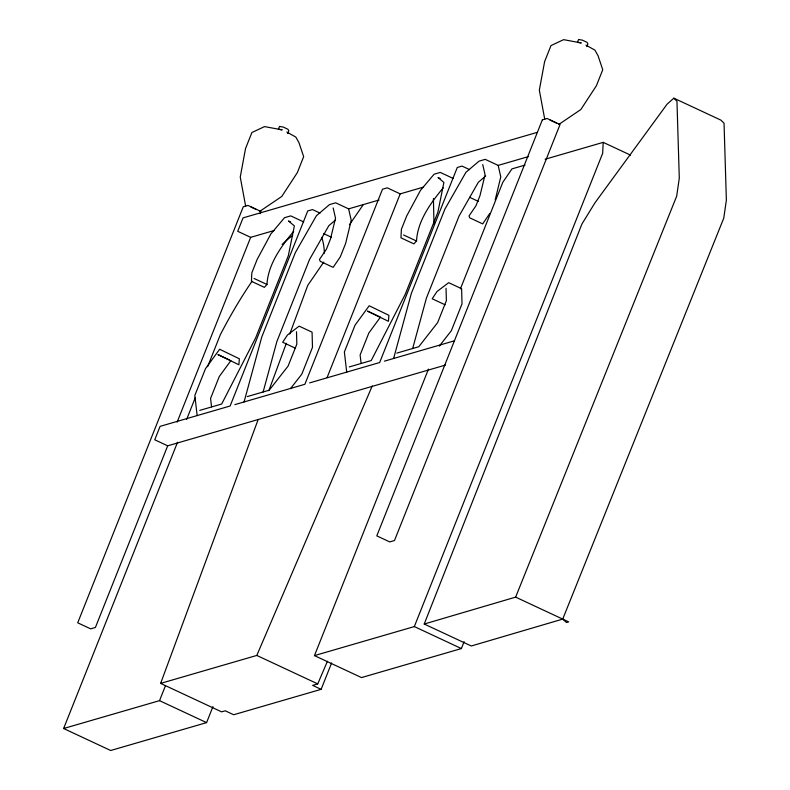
<?xml version="1.0" encoding="UTF-8"?>
<svg xmlns="http://www.w3.org/2000/svg" width="790" height="790" viewBox="0 0 790 790"><rect width="100%" height="100%" fill="white"/><g stroke="black" fill="none" stroke-linecap="round" stroke-linejoin="round"><path stroke-width="1.19" d="M545.149 159.234L603.205 142.358L602.661 153.3L414.325 626.579L314.459 655.611L428.466 369.118M303.676 221.931L290.74 215.887L284.538 217.685L270.891 233.909L257.185 259.357L251.842 272.777L251.418 281.309L264.354 287.353L266.971 284.489C268.057 264.374 281.171 246.371 293.692 231.322M453.223 178.461L440.277 172.417L434.085 174.225L420.438 190.439L406.732 215.887L401.389 229.307L400.955 237.839L413.901 243.883L416.518 241.019C417.594 220.904 430.718 202.902 443.239 187.852M495.172 199.989L500.781 176.891L498.164 165.396L485.218 159.353L479.026 161.16L465.942 172.289L444.908 209.103L411.313 293.534L393.608 358.482M244.071 401.952L261.767 337.004L295.371 252.563L316.395 215.759L329.479 204.63L335.681 202.823L348.617 208.866L379.062 200.018M263.1 392.057L276.856 341.596L309.542 259.466L328.828 225.703L335.217 220.272M412.647 348.588L426.403 298.126L459.089 215.996L478.365 182.233L485.662 176.022M331.612 662.968L321.125 689.334L233.682 714.743L225.209 710.793L221.575 711.849L160.627 683.389L258.142 419.589M268.827 390.665L286.365 343.235M289.782 333.973L307.745 285.378L323.732 262.132M424.22 624.031L581.875 224.103L594.86 202.971L667.096 104.162L673.84 98.167L720.924 120.139L724.045 123.23L726.375 200.176L723.749 218.188L562.717 619.103L471.304 645.993L424.22 624.031L515.633 597.131L568.691 621.898L566.499 622.53L562.717 619.103M287.698 133.569L288.804 130.785L287.955 129.274L283.304 127.091L279.492 126.439L278.386 129.224L282.198 129.876L264.541 126.597L251.911 132.513L245.542 148.5L240.249 177.059L245.641 206.111M445.471 365.079L167.687 445.827L95.402 627.467L90.662 628.85L77.716 622.806L243.261 206.802L248.011 205.42L260.957 211.463L260.048 213.725M177.118 422.137L250.657 237.346L274.071 230.542M212.964 706.596L206.585 722.623L110.689 750.5L63.625 728.518L177.543 442.252M186.657 419.352L195.318 397.597M207.622 366.678L220.38 334.614A160.923 41.485 -65 0 1 252.119 281.171M63.625 728.518L159.521 700.651L165.446 685.76M327.109 377.531L400.194 193.876L423.608 187.072M460.392 288.903L502.796 182.332L511.969 168.882L525.004 165.09M586.782 46.63L587.888 43.845L587.039 42.334L582.388 40.162L578.576 39.5L577.47 42.285L581.272 42.946L563.625 39.658L550.986 45.573L544.626 61.561L539.333 90.119L544.725 119.172M314.459 655.611L361.514 677.583L461.38 648.56L464.115 641.687M515.633 597.131L676.665 196.216L679.291 178.204L676.961 101.258L673.84 98.167M160.627 683.389L256.799 655.433L372.238 385.954M321.125 689.334L312.652 685.374L317.738 683.893L327.435 661.25M489.83 213.409L482.69 223.886L469.754 217.843L469.033 215.947L475.935 205.805L480.004 195.584L485.06 174.758L482.729 164.518M349.457 224.735L363.361 204.521M230.878 360.625L219.294 376.504L210.575 398.417L211.552 406.83M290.513 388.601L301.79 374.193L312.475 347.353L312.08 332.185L299.143 326.142L287.442 335.019L282.662 342.248L295.598 348.291M439.309 346.099L451.337 330.724L462.012 303.883L461.627 288.715L448.681 282.672L436.979 291.55L432.199 298.778L445.145 304.822M259.584 211.473L281.783 196.453L297.307 172.674L303.666 156.687L298.966 142.674L295.825 137.065L286.849 132.058M558.668 124.534L580.857 109.514L596.391 85.735L602.75 69.747L598.05 55.734L594.91 50.126L585.933 45.119M537.388 132.325L243.053 217.882L237.711 231.302L250.657 237.346M498.164 165.396L528.599 156.548M199.732 410.395L221.684 404.016L255.614 337.972L288.301 255.832L294.364 225.91L288.478 220.983L290.641 221.99M247.28 396.58L269.232 390.191L288.103 366.066L296.823 344.163L296.507 331.741M349.279 366.925L371.221 360.546L405.161 294.502L437.848 212.362L443.901 182.441L438.025 177.513L440.178 178.52M396.827 353.11L418.779 346.731L437.65 322.597L446.37 300.694L446.044 288.271M234.857 404.628L304.881 384.276L382.508 189.215L387.258 187.832L400.194 193.876M309.631 382.893L379.654 362.541L457.282 167.48L462.022 166.097L469.576 169.623M384.404 361.158L454.428 340.806M603.205 142.358L630.568 155.136M550.018 120.08L556.486 123.102M469.606 197.293L478.464 201.44M403.572 234.976L416.518 241.019M320.029 213.093L312.485 209.567L307.735 210.95L230.107 406.011L160.084 426.363L154.751 439.783L167.687 445.827M323.653 233.613L331.316 237.188M250.934 207.019L256.325 209.538M254.034 278.445L266.971 284.489M229.791 360.122L217.931 354.582L238.886 364.773L239.36 358.798L219.65 349.249L205.509 368.634L194.824 395.474L197.164 415.579M414.325 626.579L461.38 648.56M256.799 655.433L317.738 683.893M159.521 700.651L206.585 722.623M348.617 208.866L351.234 220.361L345.625 243.458L340.283 256.878L333.153 267.356L320.207 261.312L319.486 259.416L326.398 249.275L330.457 239.054L335.523 218.228L333.183 207.987M361.099 363.361L360.122 354.947L368.831 333.034L380.415 317.155L367.478 311.112L388.433 321.303L388.907 315.329L369.187 305.779L355.046 325.164L344.371 352.004L346.711 372.11M433.424 198.458L433.967 224.005M321.579 237.395A160.923 41.485 -65 0 1 324.374 253.225M282.158 244.416A160.923 41.485 -65 0 1 292.646 235.499M542.345 119.863L376.8 535.867L389.737 541.91L394.487 540.528L560.041 124.524L547.095 118.48L542.345 119.863"/></g></svg>
